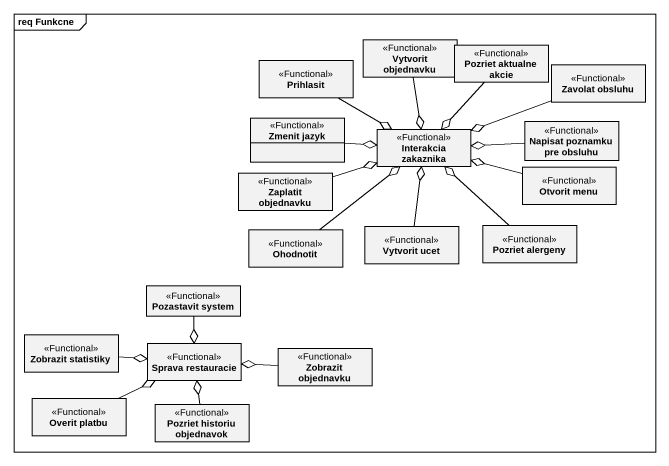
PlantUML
@startuml
mainframe req Funkcne
hide circle
hide empty members
class "Vytvorit objednavku" as Vytvorit_objednavku <<Functional>>
class Prihlasit <<Functional>>
class "Pozriet aktualne akcie" as Pozriet_aktualne_akcie <<Functional>>
class "Zavolat obsluhu" as Zavolat_obsluhu <<Functional>>
class "Zmenit jazyk" as Zmenit_jazyk <<Functional>>
class "Interakcia zakaznika" as Interakcia_zakaznika <<Functional>>
class "Napisat poznamku pre obsluhu" as Napisat_poznamku_pre_obsluhu <<Functional>>
class "Zaplatit objednavku" as Zaplatit_objednavku <<Functional>>
class "Otvorit menu" as Otvorit_menu <<Functional>>
class Ohodnotit <<Functional>>
class "Vytvorit ucet" as Vytvorit_ucet <<Functional>>
class "Pozriet alergeny" as Pozriet_alergeny <<Functional>>
class "Pozastavit system" as Pozastavit_system <<Functional>>
class "Zobrazit statistiky" as Zobrazit_statistiky <<Functional>>
class "Sprava restauracie" as Sprava_restauracie <<Functional>>
class "Zobrazit objednavku" as Zobrazit_objednavku <<Functional>>
class "Overit platbu" as Overit_platbu <<Functional>>
class "Pozriet historiu objednavok" as Pozriet_historiu_objednavok <<Functional>>
Vytvorit_objednavku --o Interakcia_zakaznika
Prihlasit -right-o Interakcia_zakaznika
Pozriet_aktualne_akcie --o Interakcia_zakaznika
Zavolat_obsluhu -left-o Interakcia_zakaznika
Zmenit_jazyk -right-o Interakcia_zakaznika
Napisat_poznamku_pre_obsluhu -left-o Interakcia_zakaznika
Zaplatit_objednavku -right-o Interakcia_zakaznika
Otvorit_menu -left-o Interakcia_zakaznika
Ohodnotit -up-o Interakcia_zakaznika
Vytvorit_ucet -up-o Interakcia_zakaznika
Pozriet_alergeny -up-o Interakcia_zakaznika
Pozastavit_system --o Sprava_restauracie
Zobrazit_statistiky -right-o Sprava_restauracie
Zobrazit_objednavku -left-o Sprava_restauracie
Overit_platbu -right-o Sprava_restauracie
Pozriet_historiu_objednavok -up-o Sprava_restauracie
@enduml
